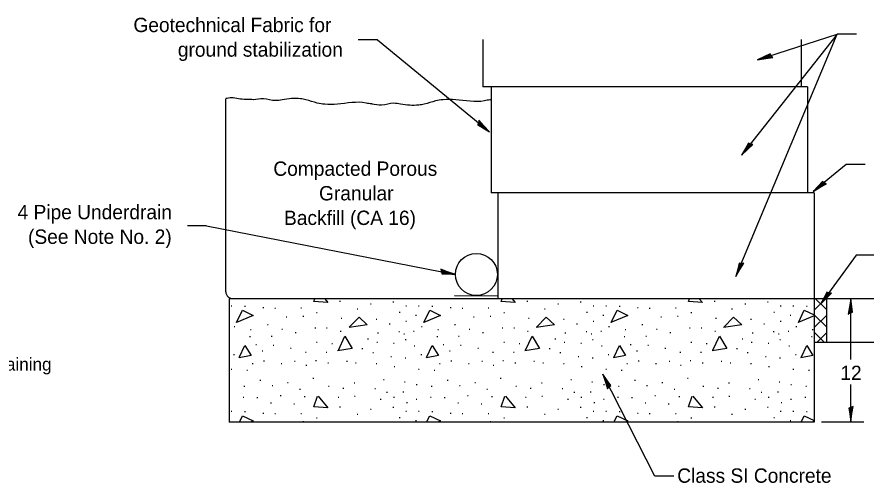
# Model space of a CAD drawing. Extents: x 0 to 2.83, y 0 to 1.83.
# Drawn here: x 1.67 to 2.362, y 0.454 to 0.833 of the extents above; entities that cross this region are included whole.
import ezdxf

# ---------------------------------------------------------------- set-up
doc = ezdxf.new("R2010")
doc.units = 0
for name, color, linetype in [('RD_Pr_Roadway_Dimensions', 7, 'Continuous'), ('RD_Pr_Roadway_Notes', 7, 'Continuous'), ('SH_General_Details', 7, 'Continuous')]:
    doc.layers.add(name, color=color, linetype=linetype)

msp = doc.modelspace()

# ---------------------------------------------------------------- linework, layer by layer
at = {"layer": 'RD_Pr_Roadway_Dimensions'}
for p, q in [((2.34903, 0.55403), (2.34903, 0.60355)), ((2.34903, 0.50342), (2.34903, 0.53379)), ((2.32523, 0.50342), (2.35981, 0.50342))]:
    msp.add_line(p, q, dxfattribs=at)
for points in [[(2.34886, 0.59208), (2.35058, 0.59246), (2.34984, 0.59731), (2.34903, 0.60355), (2.34812, 0.59689), (2.34709, 0.59105), (2.34886, 0.59208), (2.35, 0.59259), (2.34902, 0.59936), (2.34772, 0.59196), (2.34918, 0.59305), (2.34898, 0.59616), (2.34853, 0.59317)], [(2.3492, 0.5149), (2.34749, 0.51452), (2.34822, 0.50966), (2.34903, 0.50342), (2.34995, 0.51009), (2.35097, 0.51592), (2.3492, 0.5149), (2.34807, 0.51439), (2.34904, 0.50762), (2.35034, 0.51502), (2.34888, 0.51393), (2.34908, 0.51082), (2.34953, 0.51381)]]:
    msp.add_lwpolyline(points, dxfattribs=at)
at = {"layer": 'RD_Pr_Roadway_Notes'}
for p, q in [((2.25537, 0.6216), (2.33813, 0.8188)), ((2.33813, 0.8188), (2.26013, 0.72042)), ((2.27321, 0.79782), (2.33813, 0.8188)), ((2.3537, 0.8188), (2.33813, 0.8188)), ((1.96341, 0.81404), (1.94783, 0.81404)), ((1.96341, 0.81404), (2.05463, 0.73932)), ((2.34527, 0.71283), (2.31843, 0.69066)), ((2.36084, 0.71283), (2.34527, 0.71283)), ((1.82419, 0.66282), (1.80861, 0.66282)), ((1.82419, 0.66282), (2.02697, 0.6233)), ((2.3536, 0.63901), (2.32438, 0.59898)), ((2.36917, 0.63901), (2.3536, 0.63901)), ((2.18939, 0.45922), (2.14704, 0.54212)), ((2.20496, 0.45922), (2.18939, 0.45922))]:
    msp.add_line(p, q, dxfattribs=at)
for points in [[(2.28419, 0.80119), (2.28329, 0.8027), (2.2789, 0.80051), (2.27321, 0.79782), (2.27984, 0.799), (2.2857, 0.79982), (2.28419, 0.80119), (2.28335, 0.80211), (2.27721, 0.7991), (2.28465, 0.80014), (2.28316, 0.80119), (2.28026, 0.80004), (2.28325, 0.80053)], [(2.04586, 0.74672), (2.04507, 0.74515), (2.04929, 0.74265), (2.05463, 0.73932), (2.05006, 0.74425), (2.04619, 0.74874), (2.04586, 0.74672), (2.04554, 0.74552), (2.0514, 0.74198), (2.04649, 0.74768), (2.04641, 0.74586), (2.04895, 0.74404), (2.04692, 0.74629)], [(2.26739, 0.72931), (2.26581, 0.73008), (2.26337, 0.72582), (2.26013, 0.72042), (2.26498, 0.72508), (2.26941, 0.72901), (2.26739, 0.72931), (2.26618, 0.72962), (2.26274, 0.7237), (2.26836, 0.7287), (2.26654, 0.72875), (2.26476, 0.72619), (2.26697, 0.72825)], [(2.32739, 0.69784), (2.326, 0.69891), (2.32273, 0.69525), (2.31843, 0.69066), (2.32415, 0.6942), (2.3293, 0.69712), (2.32739, 0.69784), (2.32627, 0.69839), (2.32167, 0.69332), (2.3282, 0.69703), (2.32643, 0.69746), (2.32416, 0.69533), (2.32676, 0.69689)], [(2.25996, 0.63212), (2.25823, 0.63242), (2.25704, 0.62766), (2.25537, 0.6216), (2.25879, 0.62739), (2.26199, 0.63237), (2.25996, 0.63212), (2.25872, 0.63208), (2.257, 0.62546), (2.26106, 0.63178), (2.25929, 0.63134), (2.25827, 0.62839), (2.25985, 0.63098)], [(2.01574, 0.62566), (2.01579, 0.62391), (2.02069, 0.6237), (2.02697, 0.6233), (2.02061, 0.62548), (2.01507, 0.6276), (2.01574, 0.62566), (2.01602, 0.62445), (2.02286, 0.62411), (2.01584, 0.62681), (2.01663, 0.62517), (2.01972, 0.62477), (2.01687, 0.62578)], [(2.33128, 0.60815), (2.32967, 0.60885), (2.32741, 0.60449), (2.32438, 0.59898), (2.32905, 0.60382), (2.33332, 0.60793), (2.33128, 0.60815), (2.33006, 0.6084), (2.32686, 0.60236), (2.33227, 0.60757), (2.33045, 0.60755), (2.32878, 0.60492), (2.33091, 0.60707)], [(2.15212, 0.53182), (2.15347, 0.53295), (2.1506, 0.53693), (2.14704, 0.54212), (2.14926, 0.53577), (2.151, 0.53011), (2.15212, 0.53182), (2.15289, 0.53279), (2.14894, 0.53838), (2.15115, 0.5312), (2.15195, 0.53283), (2.15036, 0.53551), (2.15132, 0.53264)]]:
    msp.add_lwpolyline(points, dxfattribs=at)
at = {"layer": 'SH_General_Details'}
for p, q in [((2.04941, 0.81458), (2.04941, 0.77592)), ((2.30872, 0.81458), (2.30872, 0.77592)), ((2.31396, 0.77592), (2.04941, 0.77592)), ((2.05611, 0.77592), (2.05611, 0.68974)), ((2.31396, 0.77592), (2.31396, 0.68974)), ((1.83989, 0.60914), (1.83989, 0.76616)), ((2.05611, 0.76754), (2.05611, 0.68974)), ((2.05611, 0.76457), (2.05611, 0.68974)), ((2.31934, 0.68974), (2.05611, 0.68974)), ((2.06148, 0.68974), (2.05611, 0.68974)), ((2.06148, 0.68974), (2.06148, 0.60355)), ((2.06148, 0.68973), (2.06148, 0.60355)), ((2.31934, 0.68974), (2.31934, 0.50317)), ((2.44498, 0.60355), (1.84268, 0.60355)), ((1.84268, 0.60355), (1.84268, 0.50317)), ((2.0615, 0.60561), (2.02629, 0.60592)), ((2.31934, 0.59414), (2.32875, 0.60355)), ((2.32921, 0.59479), (2.32045, 0.60355)), ((2.32921, 0.60355), (2.32921, 0.56799)), ((1.84424, 0.59773), (1.8449, 0.59773)), ((1.85527, 0.59744), (1.85594, 0.59744)), ((1.87018, 0.5963), (1.87084, 0.5963)), ((1.87978, 0.59587), (1.88044, 0.59587)), ((1.90099, 0.59601), (1.90165, 0.59601)), ((1.93266, 0.60146), (1.93333, 0.60146)), ((1.94685, 0.59544), (1.94751, 0.59544)), ((1.95774, 0.59945), (1.95841, 0.59945)), ((1.97608, 0.60103), (1.97675, 0.60103)), ((1.9865, 0.59773), (1.98716, 0.59773)), ((1.99682, 0.59773), (1.99748, 0.59773)), ((2.00785, 0.59744), (2.00852, 0.59744)), ((2.02276, 0.5963), (2.02342, 0.5963)), ((2.03236, 0.59587), (2.03302, 0.59587)), ((2.05357, 0.59601), (2.05423, 0.59601)), ((2.08524, 0.60146), (2.08591, 0.60146)), ((2.09943, 0.59544), (2.10009, 0.59544)), ((2.11032, 0.59945), (2.11099, 0.59945)), ((2.12866, 0.60103), (2.12933, 0.60103)), ((2.13908, 0.59773), (2.13974, 0.59773)), ((2.1494, 0.59773), (2.15006, 0.59773)), ((2.16043, 0.59744), (2.1611, 0.59744)), ((2.17534, 0.5963), (2.176, 0.5963)), ((2.18494, 0.59587), (2.1856, 0.59587)), ((2.20615, 0.59601), (2.20681, 0.59601)), ((2.23782, 0.60146), (2.23849, 0.60146)), ((2.25201, 0.59544), (2.25267, 0.59544)), ((2.2629, 0.59945), (2.26357, 0.59945)), ((2.28124, 0.60103), (2.28191, 0.60103)), ((2.29166, 0.59773), (2.29232, 0.59773)), ((2.30198, 0.59773), (2.30264, 0.59773)), ((2.31301, 0.59744), (2.31368, 0.59744)), ((1.88909, 0.58884), (1.88976, 0.58884)), ((1.90271, 0.58942), (1.90337, 0.58942)), ((1.91374, 0.59228), (1.91441, 0.59228)), ((1.98124, 0.59257), (1.98191, 0.59257)), ((1.99452, 0.59028), (1.99519, 0.59028)), ((2.04167, 0.58884), (2.04234, 0.58884)), ((2.05529, 0.58942), (2.05595, 0.58942)), ((2.06632, 0.59228), (2.06699, 0.59228)), ((2.13382, 0.59257), (2.13449, 0.59257)), ((2.1471, 0.59028), (2.14777, 0.59028)), ((2.19425, 0.58884), (2.19492, 0.58884)), ((2.20787, 0.58942), (2.20853, 0.58942)), ((2.2189, 0.59228), (2.21957, 0.59228)), ((2.2864, 0.59257), (2.28707, 0.59257)), ((2.29968, 0.59028), (2.30035, 0.59028)), ((2.32921, 0.58065), (2.31934, 0.59052)), ((2.31934, 0.58), (2.32921, 0.58987)), ((1.87376, 0.58254), (1.87442, 0.58254)), ((1.93381, 0.5877), (1.93447, 0.5877)), ((1.96233, 0.58684), (1.96299, 0.58684)), ((1.97307, 0.58311), (1.97374, 0.58311)), ((1.9865, 0.58526), (1.98716, 0.58526)), ((2.02634, 0.58254), (2.027, 0.58254)), ((2.08639, 0.5877), (2.08705, 0.5877)), ((2.11491, 0.58684), (2.11557, 0.58684)), ((2.12565, 0.58311), (2.12632, 0.58311)), ((2.13908, 0.58526), (2.13974, 0.58526)), ((2.17892, 0.58254), (2.17958, 0.58254)), ((2.23897, 0.5877), (2.23963, 0.5877)), ((2.26749, 0.58684), (2.26815, 0.58684)), ((2.27823, 0.58311), (2.2789, 0.58311)), ((2.29166, 0.58526), (2.29232, 0.58526)), ((1.84667, 0.58082), (1.84734, 0.58082)), ((1.86, 0.57838), (1.86067, 0.57838)), ((1.88551, 0.57881), (1.88618, 0.57881)), ((1.89654, 0.57609), (1.89721, 0.57609)), ((1.91245, 0.57996), (1.91312, 0.57996)), ((1.92191, 0.57996), (1.92258, 0.57996)), ((1.93309, 0.57709), (1.93376, 0.57709)), ((1.96362, 0.57566), (1.96428, 0.57566)), ((1.98081, 0.57681), (1.98148, 0.57681)), ((1.98492, 0.57509), (1.98559, 0.57509)), ((1.9928, 0.57709), (1.99347, 0.57709)), ((1.99925, 0.58082), (1.99992, 0.58082)), ((2.01258, 0.57838), (2.01325, 0.57838)), ((2.03809, 0.57881), (2.03876, 0.57881)), ((2.04912, 0.57609), (2.04979, 0.57609)), ((2.06503, 0.57996), (2.0657, 0.57996)), ((2.07449, 0.57996), (2.07516, 0.57996)), ((2.08567, 0.57709), (2.08634, 0.57709)), ((2.1162, 0.57566), (2.11686, 0.57566)), ((2.13339, 0.57681), (2.13406, 0.57681)), ((2.1375, 0.57509), (2.13817, 0.57509)), ((2.14538, 0.57709), (2.14605, 0.57709)), ((2.15183, 0.58082), (2.1525, 0.58082)), ((2.16516, 0.57838), (2.16583, 0.57838)), ((2.19067, 0.57881), (2.19134, 0.57881)), ((2.2017, 0.57609), (2.20237, 0.57609)), ((2.21761, 0.57996), (2.21828, 0.57996)), ((2.22707, 0.57996), (2.22774, 0.57996)), ((2.23825, 0.57709), (2.23892, 0.57709)), ((2.26878, 0.57566), (2.26944, 0.57566)), ((2.28597, 0.57681), (2.28664, 0.57681)), ((2.29008, 0.57509), (2.29075, 0.57509)), ((2.29796, 0.57709), (2.29863, 0.57709)), ((2.30441, 0.58082), (2.30508, 0.58082)), ((2.31774, 0.57838), (2.31841, 0.57838)), ((2.32772, 0.56799), (2.31934, 0.57638)), ((2.32147, 0.56799), (2.32912, 0.57564)), ((1.85928, 0.57284), (1.85995, 0.57284)), ((1.87691, 0.57308), (1.87758, 0.57308)), ((1.91374, 0.56811), (1.91441, 0.56811)), ((1.95545, 0.57084), (1.95611, 0.57084)), ((1.9629, 0.56811), (1.96357, 0.56811)), ((1.97651, 0.5674), (1.97718, 0.5674)), ((1.98607, 0.57026), (1.98673, 0.57026)), ((2.01186, 0.57284), (2.01253, 0.57284)), ((2.02949, 0.57308), (2.03016, 0.57308)), ((2.06632, 0.56811), (2.06699, 0.56811)), ((2.10803, 0.57084), (2.10869, 0.57084)), ((2.11548, 0.56811), (2.11615, 0.56811)), ((2.12909, 0.5674), (2.12976, 0.5674)), ((2.13865, 0.57026), (2.13931, 0.57026)), ((2.16444, 0.57284), (2.16511, 0.57284)), ((2.18207, 0.57308), (2.18274, 0.57308)), ((2.2189, 0.56811), (2.21957, 0.56811)), ((2.26061, 0.57084), (2.26127, 0.57084)), ((2.26806, 0.56811), (2.26873, 0.56811)), ((2.28167, 0.5674), (2.28234, 0.5674)), ((2.29123, 0.57026), (2.29189, 0.57026)), ((2.31702, 0.57284), (2.31769, 0.57284)), ((2.44498, 0.56799), (2.31934, 0.56799)), ((1.8643, 0.56639), (1.86497, 0.56639)), ((1.86946, 0.56124), (1.87013, 0.56124)), ((1.87849, 0.56568), (1.87915, 0.56568)), ((1.89253, 0.56324), (1.8932, 0.56324)), ((1.92621, 0.56697), (1.92688, 0.56697)), ((1.95086, 0.56296), (1.95153, 0.56296)), ((1.99338, 0.56525), (1.99404, 0.56525)), ((2.01688, 0.56639), (2.01755, 0.56639)), ((2.02204, 0.56124), (2.02271, 0.56124)), ((2.03107, 0.56568), (2.03173, 0.56568)), ((2.04511, 0.56324), (2.04578, 0.56324)), ((2.07879, 0.56697), (2.07946, 0.56697)), ((2.10344, 0.56296), (2.10411, 0.56296)), ((2.14596, 0.56525), (2.14662, 0.56525)), ((2.16946, 0.56639), (2.17013, 0.56639)), ((2.17462, 0.56124), (2.17529, 0.56124)), ((2.18365, 0.56568), (2.18431, 0.56568)), ((2.19769, 0.56324), (2.19836, 0.56324)), ((2.23137, 0.56697), (2.23204, 0.56697)), ((2.25602, 0.56296), (2.25669, 0.56296)), ((2.29854, 0.56525), (2.2992, 0.56525)), ((1.84624, 0.55823), (1.84691, 0.55823)), ((1.90471, 0.56009), (1.90538, 0.56009)), ((1.92162, 0.56009), (1.92229, 0.56009)), ((1.9596, 0.5598), (1.96027, 0.5598)), ((1.97436, 0.55665), (1.97503, 0.55665)), ((1.98592, 0.55536), (1.98659, 0.55536)), ((1.99882, 0.55823), (1.99949, 0.55823)), ((2.05729, 0.56009), (2.05796, 0.56009)), ((2.0742, 0.56009), (2.07487, 0.56009)), ((2.11218, 0.5598), (2.11285, 0.5598)), ((2.12694, 0.55665), (2.12761, 0.55665)), ((2.1385, 0.55536), (2.13917, 0.55536)), ((2.1514, 0.55823), (2.15207, 0.55823)), ((2.20987, 0.56009), (2.21054, 0.56009)), ((2.22678, 0.56009), (2.22745, 0.56009)), ((2.26476, 0.5598), (2.26543, 0.5598)), ((2.27952, 0.55665), (2.28019, 0.55665)), ((2.29108, 0.55536), (2.29175, 0.55536)), ((2.30398, 0.55823), (2.30465, 0.55823)), ((1.86143, 0.55092), (1.8621, 0.55092)), ((1.87075, 0.55292), (1.87142, 0.55292)), ((1.88494, 0.55092), (1.8856, 0.55092)), ((1.89583, 0.55264), (1.8965, 0.55264)), ((1.90514, 0.54948), (1.90581, 0.54948)), ((1.91303, 0.55321), (1.91369, 0.55321)), ((1.92291, 0.55135), (1.92358, 0.55135)), ((1.93825, 0.55264), (1.93892, 0.55264)), ((1.94556, 0.55149), (1.94622, 0.55149)), ((1.96232, 0.55092), (1.96299, 0.55092)), ((1.97694, 0.54848), (1.97761, 0.54848)), ((2.01401, 0.55092), (2.01468, 0.55092)), ((2.02333, 0.55292), (2.024, 0.55292)), ((2.03752, 0.55092), (2.03818, 0.55092)), ((2.04841, 0.55264), (2.04908, 0.55264)), ((2.05772, 0.54948), (2.05839, 0.54948)), ((2.06561, 0.55321), (2.06627, 0.55321)), ((2.07549, 0.55135), (2.07616, 0.55135)), ((2.09083, 0.55264), (2.0915, 0.55264)), ((2.09814, 0.55149), (2.0988, 0.55149)), ((2.1149, 0.55092), (2.11557, 0.55092)), ((2.12952, 0.54848), (2.13019, 0.54848)), ((2.16659, 0.55092), (2.16726, 0.55092)), ((2.17591, 0.55292), (2.17658, 0.55292)), ((2.1901, 0.55092), (2.19076, 0.55092)), ((2.20099, 0.55264), (2.20166, 0.55264)), ((2.2103, 0.54948), (2.21097, 0.54948)), ((2.21819, 0.55321), (2.21885, 0.55321)), ((2.22807, 0.55135), (2.22874, 0.55135)), ((2.24341, 0.55264), (2.24408, 0.55264)), ((2.25072, 0.55149), (2.25138, 0.55149)), ((2.26748, 0.55092), (2.26815, 0.55092)), ((2.2821, 0.54848), (2.28277, 0.54848)), ((2.31917, 0.55092), (2.31934, 0.55092)), ((1.84424, 0.54633), (1.8449, 0.54633)), ((1.85699, 0.54547), (1.85766, 0.54547)), ((1.99682, 0.54633), (1.99748, 0.54633)), ((2.00957, 0.54547), (2.01024, 0.54547)), ((2.1494, 0.54633), (2.15006, 0.54633)), ((2.16215, 0.54547), (2.16282, 0.54547)), ((2.30198, 0.54633), (2.30264, 0.54633)), ((2.31473, 0.54547), (2.3154, 0.54547)), ((1.84268, 0.53372), (1.84318, 0.53372)), ((1.86774, 0.53716), (1.86841, 0.53716)), ((1.87763, 0.53286), (1.87829, 0.53286)), ((1.8901, 0.53544), (1.89076, 0.53544)), ((1.91088, 0.53902), (1.91154, 0.53902)), ((1.94441, 0.53501), (1.94508, 0.53501)), ((1.96834, 0.53773), (1.96901, 0.53773)), ((1.98549, 0.53601), (1.98616, 0.53601)), ((1.9951, 0.53372), (1.99576, 0.53372)), ((2.02032, 0.53716), (2.02099, 0.53716)), ((2.03021, 0.53286), (2.03087, 0.53286)), ((2.04268, 0.53544), (2.04334, 0.53544)), ((2.06346, 0.53902), (2.06412, 0.53902)), ((2.09699, 0.53501), (2.09766, 0.53501)), ((2.12092, 0.53773), (2.12159, 0.53773)), ((2.13807, 0.53601), (2.13874, 0.53601)), ((2.14768, 0.53372), (2.14834, 0.53372)), ((2.1729, 0.53716), (2.17357, 0.53716)), ((2.18279, 0.53286), (2.18345, 0.53286)), ((2.19526, 0.53544), (2.19592, 0.53544)), ((2.21604, 0.53902), (2.2167, 0.53902)), ((2.24957, 0.53501), (2.25024, 0.53501)), ((2.2735, 0.53773), (2.27417, 0.53773)), ((2.29065, 0.53601), (2.29132, 0.53601)), ((2.30026, 0.53372), (2.30092, 0.53372)), ((1.8547, 0.53229), (1.85536, 0.53229)), ((1.89998, 0.52999), (1.90065, 0.52999)), ((1.92349, 0.53229), (1.92415, 0.53229)), ((1.93538, 0.53085), (1.93605, 0.53085)), ((1.96132, 0.53057), (1.96199, 0.53057)), ((1.97092, 0.52741), (1.97159, 0.52741)), ((1.98425, 0.5277), (1.98492, 0.5277)), ((2.00728, 0.53229), (2.00794, 0.53229)), ((2.05256, 0.52999), (2.05323, 0.52999)), ((2.07607, 0.53229), (2.07673, 0.53229)), ((2.08796, 0.53085), (2.08863, 0.53085)), ((2.1139, 0.53057), (2.11457, 0.53057)), ((2.1235, 0.52741), (2.12417, 0.52741)), ((2.13683, 0.5277), (2.1375, 0.5277)), ((2.15986, 0.53229), (2.16052, 0.53229)), ((2.20514, 0.52999), (2.20581, 0.52999)), ((2.22865, 0.53229), (2.22931, 0.53229)), ((2.24054, 0.53085), (2.24121, 0.53085)), ((2.26648, 0.53057), (2.26715, 0.53057)), ((2.27608, 0.52741), (2.27675, 0.52741)), ((2.28941, 0.5277), (2.29008, 0.5277)), ((2.31244, 0.53229), (2.3131, 0.53229)), ((1.84268, 0.52182), (1.84304, 0.52182)), ((1.85398, 0.5234), (1.85465, 0.5234)), ((1.8653, 0.52311), (1.86597, 0.52311)), ((1.87634, 0.51881), (1.877, 0.51881)), ((1.88422, 0.52469), (1.88489, 0.52469)), ((1.90385, 0.52397), (1.90452, 0.52397)), ((1.93137, 0.5234), (1.93204, 0.5234)), ((1.9447, 0.52426), (1.94536, 0.52426)), ((1.96577, 0.52168), (1.96643, 0.52168)), ((1.97666, 0.5234), (1.97732, 0.5234)), ((1.98721, 0.5191), (1.98788, 0.5191)), ((1.99495, 0.52182), (1.99562, 0.52182)), ((2.00656, 0.5234), (2.00723, 0.5234)), ((2.01788, 0.52311), (2.01855, 0.52311)), ((2.02892, 0.51881), (2.02958, 0.51881)), ((2.0368, 0.52469), (2.03747, 0.52469)), ((2.05643, 0.52397), (2.0571, 0.52397)), ((2.08395, 0.5234), (2.08462, 0.5234)), ((2.09728, 0.52426), (2.09794, 0.52426)), ((2.11835, 0.52168), (2.11901, 0.52168)), ((2.12924, 0.5234), (2.1299, 0.5234)), ((2.13979, 0.5191), (2.14046, 0.5191)), ((2.14753, 0.52182), (2.1482, 0.52182)), ((2.15914, 0.5234), (2.15981, 0.5234)), ((2.17046, 0.52311), (2.17113, 0.52311)), ((2.1815, 0.51881), (2.18216, 0.51881)), ((2.18938, 0.52469), (2.19005, 0.52469)), ((2.20901, 0.52397), (2.20968, 0.52397)), ((2.23653, 0.5234), (2.2372, 0.5234)), ((2.24986, 0.52426), (2.25052, 0.52426)), ((2.27093, 0.52168), (2.27159, 0.52168)), ((2.28182, 0.5234), (2.28248, 0.5234)), ((2.29237, 0.5191), (2.29304, 0.5191)), ((2.30011, 0.52182), (2.30078, 0.52182)), ((2.31172, 0.5234), (2.31239, 0.5234)), ((1.84424, 0.51194), (1.8449, 0.51194)), ((1.89525, 0.51796), (1.89592, 0.51796)), ((1.93266, 0.51566), (1.93333, 0.51566)), ((1.95774, 0.51366), (1.95841, 0.51366)), ((1.97608, 0.51523), (1.97675, 0.51523)), ((1.9865, 0.51194), (1.98716, 0.51194)), ((1.99682, 0.51194), (1.99748, 0.51194)), ((2.04783, 0.51796), (2.0485, 0.51796)), ((2.08524, 0.51566), (2.08591, 0.51566)), ((2.11032, 0.51366), (2.11099, 0.51366)), ((2.12866, 0.51523), (2.12933, 0.51523)), ((2.13908, 0.51194), (2.13974, 0.51194)), ((2.1494, 0.51194), (2.15006, 0.51194)), ((2.20041, 0.51796), (2.20108, 0.51796)), ((2.23782, 0.51566), (2.23849, 0.51566)), ((2.2629, 0.51366), (2.26357, 0.51366)), ((2.28124, 0.51523), (2.28191, 0.51523)), ((2.29166, 0.51194), (2.29232, 0.51194)), ((2.30198, 0.51194), (2.30264, 0.51194)), ((1.85527, 0.51165), (1.85594, 0.51165)), ((1.87018, 0.5105), (1.87084, 0.5105)), ((1.87978, 0.51007), (1.88044, 0.51007)), ((1.90099, 0.51022), (1.90165, 0.51022)), ((1.91374, 0.50649), (1.91441, 0.50649)), ((1.94685, 0.50964), (1.94751, 0.50964)), ((1.98124, 0.50678), (1.98191, 0.50678)), ((2.00785, 0.51165), (2.00852, 0.51165)), ((2.02276, 0.5105), (2.02342, 0.5105)), ((2.03236, 0.51007), (2.03302, 0.51007)), ((2.05357, 0.51022), (2.05423, 0.51022)), ((2.06632, 0.50649), (2.06699, 0.50649)), ((2.09943, 0.50964), (2.10009, 0.50964)), ((2.13382, 0.50678), (2.13449, 0.50678)), ((2.16043, 0.51165), (2.1611, 0.51165)), ((2.17534, 0.5105), (2.176, 0.5105)), ((2.18494, 0.51007), (2.1856, 0.51007)), ((2.20615, 0.51022), (2.20681, 0.51022)), ((2.2189, 0.50649), (2.21957, 0.50649)), ((2.25201, 0.50964), (2.25267, 0.50964)), ((2.2864, 0.50678), (2.28707, 0.50678)), ((2.31301, 0.51165), (2.31368, 0.51165)), ((2.31934, 0.50317), (1.84268, 0.50317)), ((1.90271, 0.50362), (1.90337, 0.50362)), ((1.99452, 0.50448), (1.99519, 0.50448)), ((2.05529, 0.50362), (2.05595, 0.50362)), ((2.1471, 0.50448), (2.14777, 0.50448)), ((2.20787, 0.50362), (2.20853, 0.50362)), ((2.29968, 0.50448), (2.30035, 0.50448))]:
    msp.add_line(p, q, dxfattribs=at)
for points in [[(1.92052, 0.60355), (1.92308, 0.60045), (1.91173, 0.60129), (1.91246, 0.60355)], [(2.0731, 0.60355), (2.07566, 0.60045), (2.06431, 0.60129), (2.06504, 0.60355)], [(2.22568, 0.60355), (2.22824, 0.60045), (2.21689, 0.60129), (2.21762, 0.60355)], [(1.84864, 0.58426), (1.85348, 0.59411), (1.86233, 0.58994), (1.84854, 0.58406)], [(1.94044, 0.58043), (1.94845, 0.58844), (1.95513, 0.58226), (1.9403, 0.58009)], [(2.00122, 0.58426), (2.00606, 0.59411), (2.01491, 0.58994), (2.00112, 0.58406)], [(2.09302, 0.58043), (2.10103, 0.58844), (2.10771, 0.58226), (2.09288, 0.58009)], [(2.1538, 0.58426), (2.15864, 0.59411), (2.16749, 0.58994), (2.1537, 0.58406)], [(2.2456, 0.58043), (2.25361, 0.58844), (2.26029, 0.58226), (2.24546, 0.58009)], [(2.31934, 0.58963), (2.30628, 0.58406)], [(2.30638, 0.58426), (2.31122, 0.59411), (2.31934, 0.59029)], [(1.9316, 0.56156), (1.93694, 0.57308), (1.94294, 0.56306), (1.93093, 0.56106)], [(2.08418, 0.56156), (2.08952, 0.57308), (2.09552, 0.56306), (2.08351, 0.56106)], [(2.23676, 0.56156), (2.2421, 0.57308), (2.2481, 0.56306), (2.23609, 0.56106)], [(1.85081, 0.55572), (1.85549, 0.5654), (1.86049, 0.55722), (1.85073, 0.55538)], [(2.00339, 0.55572), (2.00807, 0.5654), (2.01307, 0.55722), (2.00331, 0.55538)], [(2.15597, 0.55572), (2.16065, 0.5654), (2.16565, 0.55722), (2.15589, 0.55538)], [(2.30855, 0.55572), (2.31323, 0.5654), (2.31823, 0.55722), (2.30847, 0.55538)], [(1.91524, 0.52417), (1.92308, 0.51466), (1.91173, 0.5155), (1.91457, 0.52434)], [(2.06782, 0.52417), (2.07566, 0.51466), (2.06431, 0.5155), (2.06715, 0.52434)], [(2.2204, 0.52417), (2.22824, 0.51466), (2.21689, 0.5155), (2.21973, 0.52434)], [(1.85095, 0.50317), (1.85348, 0.50832), (1.86233, 0.50415), (1.86004, 0.50317)], [(2.00353, 0.50317), (2.00606, 0.50832), (2.01491, 0.50415), (2.01262, 0.50317)], [(2.15611, 0.50317), (2.15864, 0.50832), (2.16749, 0.50415), (2.1652, 0.50317)], [(2.30869, 0.50317), (2.31122, 0.50832), (2.31934, 0.50449)], [(2.31934, 0.50383), (2.31778, 0.50317)]]:
    msp.add_lwpolyline(points, dxfattribs=at)
msp.add_circle((2.04406, 0.6233), 0.01709, dxfattribs=at)
msp.add_arc((1.84537, 0.60924), 0.00548, 181.10839, 274.89945, dxfattribs=at)
for points in [[(1.86269, 0.76549), (1.8502, 0.76626), (1.84458, 0.76701), (1.83982, 0.76631)], [(1.95921, 0.76205), (1.95863, 0.76203), (1.95425, 0.76275), (1.93081, 0.76179), (1.92055, 0.76179), (1.91446, 0.76275), (1.90517, 0.76545), (1.90079, 0.76618), (1.88589, 0.76545), (1.88028, 0.76471), (1.87051, 0.76618), (1.86246, 0.76545), (1.8624, 0.76545)], [(2.05559, 0.76521), (2.05501, 0.76523), (2.05063, 0.7645), (2.02719, 0.76547), (2.01693, 0.76547), (2.01084, 0.7645), (2.00156, 0.7618), (1.99717, 0.76107), (1.98228, 0.7618), (1.97666, 0.76254), (1.96689, 0.76107), (1.95884, 0.7618), (1.95878, 0.76181)]]:
    msp.add_spline(points, degree=3, dxfattribs=at)

# ---------------------------------------------------------------- texts
at = {"layer": 'RD_Pr_Roadway_Dimensions'}
msp.add_text('12', height=0.011667, dxfattribs=at).set_placement((2.34061, 0.53736))
at = {"layer": 'RD_Pr_Roadway_Notes'}
for s, height, p in [('Geotechnical Fabric for', 0.0116667, (1.76464, 0.82046)), ('ground stabilization', 0.0116667, (1.80084, 0.80046)), ('Compacted Porous', 0.0116667, (1.87864, 0.70353)), ('Granular', 0.011667, (1.91586, 0.68353)), ('4 Pipe Underdrain', 0.0116667, (1.67025, 0.66818)), ('Backfill (CA 16)', 0.0116667, (1.88734, 0.66353)), ('(See Note No. 2)', 0.0116667, (1.67879, 0.64818)), ('Modular Retaining', 0.0104167, (1.58492, 0.54504)), ('Class SI Concrete', 0.0116667, (2.2077, 0.45377))]:
    msp.add_text(s, height=height, dxfattribs=at).set_placement(p)

doc.saveas('drawing.dxf')
